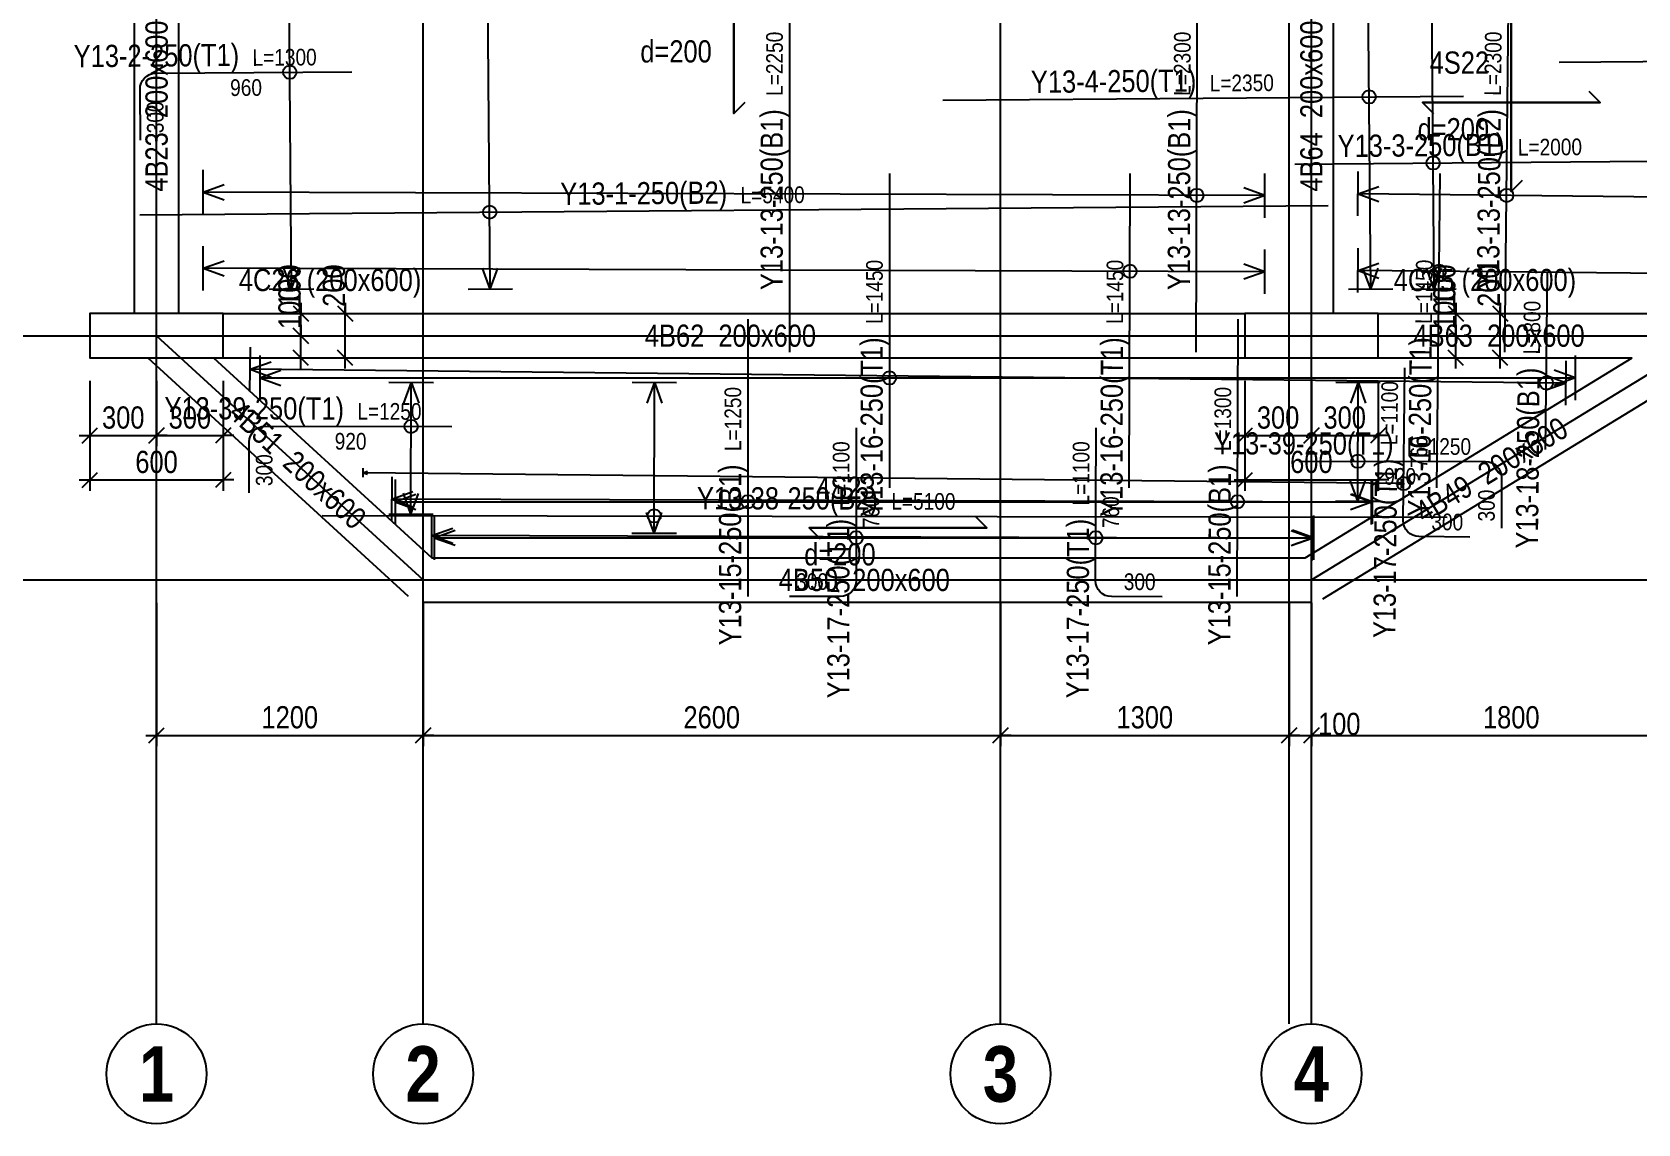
# Model space of a CAD drawing. Extents: x 0 to 206258, y -403073 to 0.
# Drawn here: x 140424 to 147654, y -38542 to -33625 of the extents above; entities that cross this region are included whole.
import ezdxf
from ezdxf.enums import TextEntityAlignment as Align
from ezdxf.lldxf.tags import DXFTag

# ---------------------------------------------------------------- set-up
doc = ezdxf.new("R2010")
doc.units = 0
doc.header["$LTSCALE"] = 1000
for name, color, linetype in [('Axis Circle(Dir 2)', 150, 'Continuous'), ('Axis Label(Dir 2)', 7, 'Continuous'), ('Axis Line(Dir 1)', 8, 'CENTER2'), ('Axis Line(Dir 2)', 150, 'CENTER2'), ('Column Line', 7, 'Continuous'), ('Dimension Line', 5, 'Continuous'), ('Rebar Label', 6, 'Continuous'), ('Rebar Length Text', 8, 'Continuous'), ('Rebar Line', 7, 'Continuous'), ('Rebar Span Line', 5, 'Continuous'), ('Slab Edge Line', 5, 'Continuous'), ('Slab Label', 5, 'Continuous'), ('Top Rebar Label', 6, 'Continuous'), ('Top Rebar Length Text', 8, 'Continuous'), ('Top Rebar Line', 7, 'Continuous'), ('Top Rebar Span Line', 5, 'Continuous')]:
    doc.layers.add(name, color=color, linetype=linetype)
for name, color, linetype, true_color in [('Beam Label', 159, 'Continuous', 0x35424f), ('Beam Line', 159, 'HIDDEN2', 0x35424f), ('Column Label', 159, 'Continuous', 0x35424f), ('Ghost Axis Line', 254, 'Continuous', 0xbebebe)]:
    doc.layers.add(name, color=color, linetype=linetype, true_color=true_color)
doc.styles.add('Axis Label(Dir 2)', font='ARIALNB.TTF', dxfattribs={"height": 250})
doc.styles.add('Beam Label', font='ARIALN.TTF', dxfattribs={"height": 100})
doc.styles.add('Column Label', font='ARIALN.TTF', dxfattribs={"height": 100})
doc.styles.add('Dimension Text', font='ARIALN.TTF', dxfattribs={"height": 100})
doc.styles.add('Rebar Label', font='ARIALN.TTF', dxfattribs={"height": 100})
doc.styles.add('Rebar Length Text', font='ARIALN.TTF', dxfattribs={"height": 75})
doc.styles.add('Slab Label', font='ARIALN.TTF', dxfattribs={"height": 100})
doc.styles.add('Top Rebar Label', font='ARIALN.TTF', dxfattribs={"height": 100})
doc.styles.add('Top Rebar Length Text', font='ARIALN.TTF', dxfattribs={"height": 75})
tags = doc.linetypes.add('CENTER2', pattern=[1.125, 0.75, -0.125, 0.125, -0.125]).pattern_tags.tags
tags[10:11] = [DXFTag(74, 4), DXFTag(75, 0), DXFTag(340, '0'), DXFTag(46, 0.0), DXFTag(50, 0.0), DXFTag(44, 0.0), DXFTag(45, 0.0)]
tags[8:9] = [DXFTag(74, 4), DXFTag(75, 0), DXFTag(340, '0'), DXFTag(46, 0.0), DXFTag(50, 0.0), DXFTag(44, 0.0), DXFTag(45, 0.0)]
tags[6:7] = [DXFTag(74, 4), DXFTag(75, 0), DXFTag(340, '0'), DXFTag(46, 0.0), DXFTag(50, 0.0), DXFTag(44, 0.0), DXFTag(45, 0.0)]
tags[4:5] = [DXFTag(74, 4), DXFTag(75, 0), DXFTag(340, '0'), DXFTag(46, 0.0), DXFTag(50, 0.0), DXFTag(44, 0.0), DXFTag(45, 0.0)]
tags = doc.linetypes.add('HIDDEN2', pattern=[0.1875, 0.125, -0.0625]).pattern_tags.tags
tags[6:7] = [DXFTag(74, 4), DXFTag(75, 0), DXFTag(340, '0'), DXFTag(46, 0.0), DXFTag(50, 0.0), DXFTag(44, 0.0), DXFTag(45, 0.0)]
tags[4:5] = [DXFTag(74, 4), DXFTag(75, 0), DXFTag(340, '0'), DXFTag(46, 0.0), DXFTag(50, 0.0), DXFTag(44, 0.0), DXFTag(45, 0.0)]
doc.dimstyles.get("Standard").update_dxf_attribs({"dimtxt": 100, "dimasz": 30, "dimexe": 48.3, "dimexo": 103.5, "dimgap": 30, "dimtad": 1, "dimtoh": 1, "dimdec": 1, "dimdsep": 46, "dimtxsty": 'Dimension Text', "dimblk": 'PCDIM_TICK', "dimcen": 0.09, "dimclrd": 5, "dimclre": 5, "dimclrt": 5, "dimadec": 1, "dimazin": 0, "dimtp": 1, "dimtm": 1, "dimtfac": 1, "dimtdec": 4, "dimtofl": 0, "dimtmove": 0, "dimatfit": 3, "dimfxl": 1, "dimtolj": 1, "dimtzin": 0, "dimarcsym": 0})

# ---------------------------------------------------------------- blocks, each defined once
blk = doc.blocks.new('PCDIM_TICK')
at = {"layer": 'Dimension Line', "color": 0, "transparency": 33554687}
for p, q in [((1.15, 1.15), (-1.15, -1.15)), ((1.61, 0), (0, 0))]:
    blk.add_line(p, q, dxfattribs=at)
blk = doc.blocks.new('*U1188')
at = {"layer": 'Dimension Line', "color": 5, "true_color": 0x0000ff, "transparency": 16777216}
for p, q in [((145884.3, -35195.7), (145884.3, -35490.5)), ((146184.3, -35195.7), (146184.3, -35490.5)), ((145884.3, -35442.2), (146184.3, -35442.2))]:
    blk.add_line(p, q, dxfattribs=at)
at = {"layer": 'Dimension Line', "color": 5, "true_color": 0x0000ff, "transparency": 16777216, "xscale": 30, "yscale": 30, "rotation": 180.0000000000004}
blk.add_blockref('PCDIM_TICK', (145884.3, -35442.2), dxfattribs=at)
at = {"layer": 'Dimension Line', "color": 5, "true_color": 0x0000ff, "transparency": 16777216, "xscale": 30, "yscale": 30}
blk.add_blockref('PCDIM_TICK', (146184.3, -35442.2), dxfattribs=at)
at = {"layer": 'Dimension Line', "color": 5, "true_color": 0x0000ff, "transparency": 16777216, "insert": (146034.3, -35412.2), "char_height": 100, "width": 181.501, "attachment_point": 8, "style": 'Dimension Text'}
blk.add_mtext('300', dxfattribs=at)
blk = doc.blocks.new('*U1189')
at = {"layer": 'Dimension Line', "color": 5, "true_color": 0x0000ff, "transparency": 16777216}
for p, q in [((146184.3, -35195.7), (146184.3, -35490.5)), ((146484.3, -35195.7), (146484.3, -35490.5)), ((146184.3, -35442.2), (146484.3, -35442.2))]:
    blk.add_line(p, q, dxfattribs=at)
at = {"layer": 'Dimension Line', "color": 5, "true_color": 0x0000ff, "transparency": 16777216, "xscale": 30, "yscale": 30, "rotation": 180.0000000000004}
blk.add_blockref('PCDIM_TICK', (146184.3, -35442.2), dxfattribs=at)
at = {"layer": 'Dimension Line', "color": 5, "true_color": 0x0000ff, "transparency": 16777216, "xscale": 30, "yscale": 30}
blk.add_blockref('PCDIM_TICK', (146484.3, -35442.2), dxfattribs=at)
at = {"layer": 'Dimension Line', "color": 5, "true_color": 0x0000ff, "transparency": 16777216, "insert": (146334.3, -35412.2), "char_height": 100, "width": 181.501, "attachment_point": 8, "style": 'Dimension Text'}
blk.add_mtext('300', dxfattribs=at)
blk = doc.blocks.new('*U1190')
at = {"layer": 'Dimension Line', "color": 5, "true_color": 0x0000ff, "transparency": 16777216}
for p, q in [((145884.3, -35195.7), (145884.3, -35690.5)), ((146484.3, -35195.7), (146484.3, -35690.5)), ((145884.3, -35642.2), (146484.3, -35642.2))]:
    blk.add_line(p, q, dxfattribs=at)
at = {"layer": 'Dimension Line', "color": 5, "true_color": 0x0000ff, "transparency": 16777216, "xscale": 30, "yscale": 30, "rotation": 180.0000000000004}
blk.add_blockref('PCDIM_TICK', (145884.3, -35642.2), dxfattribs=at)
at = {"layer": 'Dimension Line', "color": 5, "true_color": 0x0000ff, "transparency": 16777216, "xscale": 30, "yscale": 30}
blk.add_blockref('PCDIM_TICK', (146484.3, -35642.2), dxfattribs=at)
at = {"layer": 'Dimension Line', "color": 5, "true_color": 0x0000ff, "transparency": 16777216, "insert": (146184.3, -35612.2), "char_height": 100, "width": 181.97, "attachment_point": 8, "style": 'Dimension Text'}
blk.add_mtext('600', dxfattribs=at)
blk = doc.blocks.new('*U1191')
at = {"layer": 'Dimension Line', "color": 5, "true_color": 0x0000ff, "transparency": 16777216}
for p, q in [((146587.8, -34992.2), (146882.6, -34992.2)), ((146834.3, -34992.2), (146834.3, -34962.2)), ((146834.3, -35092.2), (146834.3, -34992.2)), ((146587.8, -35092.2), (146882.6, -35092.2))]:
    blk.add_line(p, q, dxfattribs=at)
at = {"layer": 'Dimension Line', "color": 5, "true_color": 0x0000ff, "transparency": 16777216, "xscale": 30, "yscale": 30}
for p, rotation in [((146834.3, -34992.2), 89.99999999999447), ((146834.3, -35092.2), 269.9999999999834)]:
    blk.add_blockref('PCDIM_TICK', p, dxfattribs=dict(at, rotation=rotation))
at = {"layer": 'Dimension Line', "color": 5, "true_color": 0x0000ff, "transparency": 16777216, "insert": (146834.3, -34962.2), "char_height": 100, "width": 173.928, "attachment_point": 7, "rotation": 90, "style": 'Dimension Text'}
blk.add_mtext('100', dxfattribs=at)
blk = doc.blocks.new('*U1192')
at = {"layer": 'Dimension Line', "color": 5, "true_color": 0x0000ff, "transparency": 16777216}
for p, q in [((146587.8, -34892.2), (146882.6, -34892.2)), ((146834.3, -34892.2), (146834.3, -34862.2)), ((146834.3, -34992.2), (146834.3, -34892.2)), ((146587.8, -34992.2), (146882.6, -34992.2))]:
    blk.add_line(p, q, dxfattribs=at)
at = {"layer": 'Dimension Line', "color": 5, "true_color": 0x0000ff, "transparency": 16777216, "xscale": 30, "yscale": 30}
for p, rotation in [((146834.3, -34892.2), 89.99999999999447), ((146834.3, -34992.2), 269.9999999999834)]:
    blk.add_blockref('PCDIM_TICK', p, dxfattribs=dict(at, rotation=rotation))
at = {"layer": 'Dimension Line', "color": 5, "true_color": 0x0000ff, "transparency": 16777216, "insert": (146834.3, -34862.2), "char_height": 100, "width": 173.928, "attachment_point": 7, "rotation": 90, "style": 'Dimension Text'}
blk.add_mtext('100', dxfattribs=at)
blk = doc.blocks.new('*U1193')
at = {"layer": 'Dimension Line', "color": 5, "true_color": 0x0000ff, "transparency": 16777216}
for p, q in [((146587.8, -34892.2), (147082.6, -34892.2)), ((147034.3, -34892.2), (147034.3, -34862.2)), ((147034.3, -35092.2), (147034.3, -34892.2)), ((146587.8, -35092.2), (147082.6, -35092.2))]:
    blk.add_line(p, q, dxfattribs=at)
at = {"layer": 'Dimension Line', "color": 5, "true_color": 0x0000ff, "transparency": 16777216, "xscale": 30, "yscale": 30}
for p, rotation in [((147034.3, -34892.2), 89.99999999999447), ((147034.3, -35092.2), 269.9999999999834)]:
    blk.add_blockref('PCDIM_TICK', p, dxfattribs=dict(at, rotation=rotation))
at = {"layer": 'Dimension Line', "color": 5, "true_color": 0x0000ff, "transparency": 16777216, "insert": (147034.3, -34862.2), "char_height": 100, "width": 182.775, "attachment_point": 7, "rotation": 90, "style": 'Dimension Text'}
blk.add_mtext('200', dxfattribs=at)
blk = doc.blocks.new('*U1194')
at = {"layer": 'Dimension Line', "color": 5, "true_color": 0x0000ff, "transparency": 16777216}
for p, q in [((140684.3, -35195.7), (140684.3, -35490.5)), ((140984.3, -35195.7), (140984.3, -35490.5)), ((140684.3, -35442.2), (140984.3, -35442.2))]:
    blk.add_line(p, q, dxfattribs=at)
at = {"layer": 'Dimension Line', "color": 5, "true_color": 0x0000ff, "transparency": 16777216, "xscale": 30, "yscale": 30, "rotation": 180.0000000000004}
blk.add_blockref('PCDIM_TICK', (140684.3, -35442.2), dxfattribs=at)
at = {"layer": 'Dimension Line', "color": 5, "true_color": 0x0000ff, "transparency": 16777216, "xscale": 30, "yscale": 30}
blk.add_blockref('PCDIM_TICK', (140984.3, -35442.2), dxfattribs=at)
at = {"layer": 'Dimension Line', "color": 5, "true_color": 0x0000ff, "transparency": 16777216, "insert": (140834.3, -35412.2), "char_height": 100, "width": 181.501, "attachment_point": 8, "style": 'Dimension Text'}
blk.add_mtext('300', dxfattribs=at)
blk = doc.blocks.new('*U1195')
at = {"layer": 'Dimension Line', "color": 5, "true_color": 0x0000ff, "transparency": 16777216}
for p, q in [((140984.3, -35195.7), (140984.3, -35490.5)), ((141284.3, -35195.7), (141284.3, -35490.5)), ((140984.3, -35442.2), (141284.3, -35442.2))]:
    blk.add_line(p, q, dxfattribs=at)
at = {"layer": 'Dimension Line', "color": 5, "true_color": 0x0000ff, "transparency": 16777216, "xscale": 30, "yscale": 30, "rotation": 180.0000000000004}
blk.add_blockref('PCDIM_TICK', (140984.3, -35442.2), dxfattribs=at)
at = {"layer": 'Dimension Line', "color": 5, "true_color": 0x0000ff, "transparency": 16777216, "xscale": 30, "yscale": 30}
blk.add_blockref('PCDIM_TICK', (141284.3, -35442.2), dxfattribs=at)
at = {"layer": 'Dimension Line', "color": 5, "true_color": 0x0000ff, "transparency": 16777216, "insert": (141134.3, -35412.2), "char_height": 100, "width": 181.501, "attachment_point": 8, "style": 'Dimension Text'}
blk.add_mtext('300', dxfattribs=at)
blk = doc.blocks.new('*U1196')
at = {"layer": 'Dimension Line', "color": 5, "true_color": 0x0000ff, "transparency": 16777216}
for p, q in [((140684.3, -35195.7), (140684.3, -35690.5)), ((141284.3, -35195.7), (141284.3, -35690.5)), ((140684.3, -35642.2), (141284.3, -35642.2))]:
    blk.add_line(p, q, dxfattribs=at)
at = {"layer": 'Dimension Line', "color": 5, "true_color": 0x0000ff, "transparency": 16777216, "xscale": 30, "yscale": 30, "rotation": 180.0000000000004}
blk.add_blockref('PCDIM_TICK', (140684.3, -35642.2), dxfattribs=at)
at = {"layer": 'Dimension Line', "color": 5, "true_color": 0x0000ff, "transparency": 16777216, "xscale": 30, "yscale": 30}
blk.add_blockref('PCDIM_TICK', (141284.3, -35642.2), dxfattribs=at)
at = {"layer": 'Dimension Line', "color": 5, "true_color": 0x0000ff, "transparency": 16777216, "insert": (140984.3, -35612.2), "char_height": 100, "width": 181.97, "attachment_point": 8, "style": 'Dimension Text'}
blk.add_mtext('600', dxfattribs=at)
blk = doc.blocks.new('*U1197')
at = {"layer": 'Dimension Line', "color": 5, "true_color": 0x0000ff, "transparency": 16777216}
for p, q in [((141387.8, -34992.2), (141682.6, -34992.2)), ((141634.3, -34992.2), (141634.3, -34962.2)), ((141634.3, -35092.2), (141634.3, -34992.2)), ((141387.8, -35092.2), (141682.6, -35092.2))]:
    blk.add_line(p, q, dxfattribs=at)
at = {"layer": 'Dimension Line', "color": 5, "true_color": 0x0000ff, "transparency": 16777216, "xscale": 30, "yscale": 30}
for p, rotation in [((141634.3, -34992.2), 89.99999999999447), ((141634.3, -35092.2), 269.9999999999834)]:
    blk.add_blockref('PCDIM_TICK', p, dxfattribs=dict(at, rotation=rotation))
at = {"layer": 'Dimension Line', "color": 5, "true_color": 0x0000ff, "transparency": 16777216, "insert": (141634.3, -34962.2), "char_height": 100, "width": 173.928, "attachment_point": 7, "rotation": 90, "style": 'Dimension Text'}
blk.add_mtext('100', dxfattribs=at)
blk = doc.blocks.new('*U1198')
at = {"layer": 'Dimension Line', "color": 5, "true_color": 0x0000ff, "transparency": 16777216}
for p, q in [((141387.8, -34892.2), (141682.6, -34892.2)), ((141634.3, -34892.2), (141634.3, -34862.2)), ((141634.3, -34992.2), (141634.3, -34892.2)), ((141387.8, -34992.2), (141682.6, -34992.2))]:
    blk.add_line(p, q, dxfattribs=at)
at = {"layer": 'Dimension Line', "color": 5, "true_color": 0x0000ff, "transparency": 16777216, "xscale": 30, "yscale": 30}
for p, rotation in [((141634.3, -34892.2), 89.99999999999447), ((141634.3, -34992.2), 269.9999999999834)]:
    blk.add_blockref('PCDIM_TICK', p, dxfattribs=dict(at, rotation=rotation))
at = {"layer": 'Dimension Line', "color": 5, "true_color": 0x0000ff, "transparency": 16777216, "insert": (141634.3, -34862.2), "char_height": 100, "width": 173.928, "attachment_point": 7, "rotation": 90, "style": 'Dimension Text'}
blk.add_mtext('100', dxfattribs=at)
blk = doc.blocks.new('*U1199')
at = {"layer": 'Dimension Line', "color": 5, "true_color": 0x0000ff, "transparency": 16777216}
for p, q in [((141387.8, -34892.2), (141882.6, -34892.2)), ((141834.3, -34892.2), (141834.3, -34862.2)), ((141834.3, -35092.2), (141834.3, -34892.2)), ((141387.8, -35092.2), (141882.6, -35092.2))]:
    blk.add_line(p, q, dxfattribs=at)
at = {"layer": 'Dimension Line', "color": 5, "true_color": 0x0000ff, "transparency": 16777216, "xscale": 30, "yscale": 30}
for p, rotation in [((141834.3, -34892.2), 89.99999999999447), ((141834.3, -35092.2), 269.9999999999834)]:
    blk.add_blockref('PCDIM_TICK', p, dxfattribs=dict(at, rotation=rotation))
at = {"layer": 'Dimension Line', "color": 5, "true_color": 0x0000ff, "transparency": 16777216, "insert": (141834.3, -34862.2), "char_height": 100, "width": 182.775, "attachment_point": 7, "rotation": 90, "style": 'Dimension Text'}
blk.add_mtext('200', dxfattribs=at)
blk = doc.blocks.new('*U1256')
at = {"layer": 'Dimension Line', "color": 5, "true_color": 0x0000ff, "transparency": 16777216}
for p, q in [((140984.3, -36195.7), (140984.3, -36840.5)), ((142184.3, -36195.7), (142184.3, -36840.5)), ((140984.3, -36792.2), (142184.3, -36792.2))]:
    blk.add_line(p, q, dxfattribs=at)
at = {"layer": 'Dimension Line', "color": 5, "true_color": 0x0000ff, "transparency": 16777216, "xscale": 30, "yscale": 30, "rotation": 180.0000000000004}
blk.add_blockref('PCDIM_TICK', (140984.3, -36792.2), dxfattribs=at)
at = {"layer": 'Dimension Line', "color": 5, "true_color": 0x0000ff, "transparency": 16777216, "xscale": 30, "yscale": 30}
blk.add_blockref('PCDIM_TICK', (142184.3, -36792.2), dxfattribs=at)
at = {"layer": 'Dimension Line', "color": 5, "true_color": 0x0000ff, "transparency": 16777216, "insert": (141584.3, -36762.2), "char_height": 100, "width": 238.405, "attachment_point": 8, "style": 'Dimension Text'}
blk.add_mtext('1200', dxfattribs=at)
blk = doc.blocks.new('*U1257')
at = {"layer": 'Dimension Line', "color": 5, "true_color": 0x0000ff, "transparency": 16777216}
for p, q in [((142184.3, -36195.7), (142184.3, -36840.5)), ((144784.3, -36195.7), (144784.3, -36840.5)), ((142184.3, -36792.2), (144784.3, -36792.2))]:
    blk.add_line(p, q, dxfattribs=at)
at = {"layer": 'Dimension Line', "color": 5, "true_color": 0x0000ff, "transparency": 16777216, "xscale": 30, "yscale": 30, "rotation": 180.0000000000004}
blk.add_blockref('PCDIM_TICK', (142184.3, -36792.2), dxfattribs=at)
at = {"layer": 'Dimension Line', "color": 5, "true_color": 0x0000ff, "transparency": 16777216, "xscale": 30, "yscale": 30}
blk.add_blockref('PCDIM_TICK', (144784.3, -36792.2), dxfattribs=at)
at = {"layer": 'Dimension Line', "color": 5, "true_color": 0x0000ff, "transparency": 16777216, "insert": (143484.3, -36762.2), "char_height": 100, "width": 247.252, "attachment_point": 8, "style": 'Dimension Text'}
blk.add_mtext('2600', dxfattribs=at)
blk = doc.blocks.new('*U1258')
at = {"layer": 'Dimension Line', "color": 5, "true_color": 0x0000ff, "transparency": 16777216}
for p, q in [((144784.3, -36195.7), (144784.3, -36840.5)), ((146084.3, -36195.7), (146084.3, -36840.5)), ((144784.3, -36792.2), (146084.3, -36792.2))]:
    blk.add_line(p, q, dxfattribs=at)
at = {"layer": 'Dimension Line', "color": 5, "true_color": 0x0000ff, "transparency": 16777216, "xscale": 30, "yscale": 30, "rotation": 180.0000000000004}
blk.add_blockref('PCDIM_TICK', (144784.3, -36792.2), dxfattribs=at)
at = {"layer": 'Dimension Line', "color": 5, "true_color": 0x0000ff, "transparency": 16777216, "xscale": 30, "yscale": 30}
blk.add_blockref('PCDIM_TICK', (146084.3, -36792.2), dxfattribs=at)
at = {"layer": 'Dimension Line', "color": 5, "true_color": 0x0000ff, "transparency": 16777216, "insert": (145434.3, -36762.2), "char_height": 100, "width": 238.405, "attachment_point": 8, "style": 'Dimension Text'}
blk.add_mtext('1300', dxfattribs=at)
blk = doc.blocks.new('*U1259')
at = {"layer": 'Dimension Line', "color": 5, "true_color": 0x0000ff, "transparency": 16777216}
for p, q in [((146084.3, -36195.7), (146084.3, -36840.5)), ((146184.3, -36195.7), (146184.3, -36840.5)), ((146084.3, -36792.2), (146184.3, -36792.2)), ((146184.3, -36792.2), (146214.3, -36792.2))]:
    blk.add_line(p, q, dxfattribs=at)
at = {"layer": 'Dimension Line', "color": 5, "true_color": 0x0000ff, "transparency": 16777216, "xscale": 30, "yscale": 30, "rotation": 180.0000000000004}
blk.add_blockref('PCDIM_TICK', (146084.3, -36792.2), dxfattribs=at)
at = {"layer": 'Dimension Line', "color": 5, "true_color": 0x0000ff, "transparency": 16777216, "xscale": 30, "yscale": 30}
blk.add_blockref('PCDIM_TICK', (146184.3, -36792.2), dxfattribs=at)
at = {"layer": 'Dimension Line', "color": 5, "true_color": 0x0000ff, "transparency": 16777216, "insert": (146214.3, -36792.2), "char_height": 100, "width": 173.928, "attachment_point": 7, "style": 'Dimension Text'}
blk.add_mtext('100', dxfattribs=at)
blk = doc.blocks.new('*U1260')
at = {"layer": 'Dimension Line', "color": 5, "true_color": 0x0000ff, "transparency": 16777216}
for p, q in [((146184.3, -36195.7), (146184.3, -36840.5)), ((147984.3, -36195.7), (147984.3, -36840.5)), ((146184.3, -36792.2), (147984.3, -36792.2))]:
    blk.add_line(p, q, dxfattribs=at)
at = {"layer": 'Dimension Line', "color": 5, "true_color": 0x0000ff, "transparency": 16777216, "xscale": 30, "yscale": 30, "rotation": 180.0000000000004}
blk.add_blockref('PCDIM_TICK', (146184.3, -36792.2), dxfattribs=at)
at = {"layer": 'Dimension Line', "color": 5, "true_color": 0x0000ff, "transparency": 16777216, "xscale": 30, "yscale": 30}
blk.add_blockref('PCDIM_TICK', (147984.3, -36792.2), dxfattribs=at)
at = {"layer": 'Dimension Line', "color": 5, "true_color": 0x0000ff, "transparency": 16777216, "insert": (147084.3, -36762.2), "char_height": 100, "width": 238.405, "attachment_point": 8, "style": 'Dimension Text'}
blk.add_mtext('1800', dxfattribs=at)

msp = doc.modelspace()

# ---------------------------------------------------------------- linework, layer by layer
at = {"layer": 'Axis Circle(Dir 2)', "transparency": 33554687}
for centre in [(140984.29, -38317.207), (142184.29, -38317.207), (144784.29, -38317.207), (146184.29, -38317.207)]:
    msp.add_circle(centre, 225, dxfattribs=at)
at = {"layer": 'Axis Line(Dir 1)', "transparency": 33554687}
for points in [[(138984.29, -34992.207), (156784.29, -34992.207)], [(138984.29, -36092.207), (156784.29, -36092.207)]]:
    msp.add_lwpolyline(points, dxfattribs=at)
at = {"layer": 'Axis Line(Dir 2)', "transparency": 33554687}
for points in [[(140984.29, -38092.207), (140984.29, -14292.207)], [(142184.29, -38092.207), (142184.29, -14292.207)], [(144784.29, -38092.207), (144784.29, -14292.207)], [(146184.29, -38092.207), (146184.29, -14292.207)]]:
    msp.add_lwpolyline(points, dxfattribs=at)
at = {"layer": 'Beam Line', "linetype": 'Continuous', "transparency": 33554687}
for points in [[(140884.29, -34892.207), (140884.29, -32992.207)], [(140945.392, -35092.207), (142116.718, -36165.922)], [(146236.435, -36177.535), (148012.427, -35092.207)], [(142184.29, -36192.207), (146184.29, -36192.207)]]:
    msp.add_lwpolyline(points, dxfattribs=at)
at = {"layer": 'Beam Line', "transparency": 33554687}
for points in [[(141084.29, -34892.207), (141084.29, -32992.207)], [(146084.29, -34892.207), (146084.29, -32992.207)], [(146284.29, -34892.207), (146284.29, -32992.207)], [(141284.29, -34892.207), (145884.29, -34892.207)], [(146484.29, -34892.207), (147884.29, -34892.207)], [(141241.37, -35092.207), (142223.191, -35992.207)], [(141284.29, -35092.207), (145884.29, -35092.207)], [(146156.154, -35992.207), (147628.882, -35092.207)], [(146184.29, -35092.207), (147628.882, -35092.207)], [(142223.189, -35992.207), (146156.154, -35992.207)]]:
    msp.add_lwpolyline(points, dxfattribs=at)
at = {"layer": 'Column Line', "transparency": 33554687}
for points in [[(141284.29, -35092.207), (141284.29, -34892.207), (140684.29, -34892.207), (140684.29, -35092.207)], [(146484.29, -35092.207), (146484.29, -34892.207), (145884.29, -34892.207), (145884.29, -35092.207)]]:
    msp.add_lwpolyline(points, close=True, dxfattribs=at)
at = {"layer": 'Ghost Axis Line', "transparency": 33554687}
for points in [[(146084.29, -38092.207), (146084.29, -14292.207)], [(140984.29, -34992.207), (142184.29, -36092.207)], [(146184.29, -36092.207), (147984.29, -34992.207)]]:
    msp.add_lwpolyline(points, dxfattribs=at)
at = {"layer": 'Rebar Label', "transparency": 33554687}
for centre in [(141584.29, -33805.637), (146444.29, -33916.778), (146732.29, -34214.485), (145668.432, -34360.207), (147063.476, -34360.207), (142484.29, -34435.961), (145367.324, -34702.207), (146759.865, -34702.207), (144284.29, -35182.207), (147242.109, -35204.876), (142130.315, -35400.805), (146393.764, -35558.073), (146599.806, -35658.612), (143646.79, -35740.207), (145851.468, -35740.207), (143225.103, -35803.922), (144134.29, -35902.207), (145213.441, -35902.207)]:
    msp.add_circle(centre, 30, dxfattribs=at)
at = {"layer": 'Rebar Line', "transparency": 33554687}
for points in [[(143834.29, -32817.207), (143834.29, -35067.207)], [(145666.145, -35067.206), (145673.424, -32817.208)], [(147056.046, -35067.197), (147079.692, -32817.216)], [(146109.296, -34219.467), (148059.285, -34203.873)], [(140909.296, -34448.556), (146259.285, -34405.773)], [(147238.962, -35504.413), (147247.314, -34709.622)], [(143646.79, -34917.207), (143646.79, -36167.207)], [(145850.087, -36167.206), (145854.131, -34917.208)], [(141729.716, -35801.373), (146795.386, -35810.008)]]:
    msp.add_lwpolyline(points, dxfattribs=at)
at = {"layer": 'Rebar Span Line', "transparency": 33554687}
for p, q in [((142487.059, -34782.21), (142473.625, -33102.203)), ((146736.83, -34782.21), (146723.396, -33102.203)), ((141193.966, -34445.732), (141194.613, -34245.733)), ((145973.967, -34461.196), (145974.615, -34261.197)), ((146393.233, -34453.168), (146395.335, -34253.179)), ((141194.29, -34345.732), (141288.369, -34311.834)), ((145974.291, -34361.196), (145880.433, -34326.69)), ((146394.284, -34353.174), (146488.608, -34319.961)), ((145974.291, -34361.196), (141194.29, -34345.732)), ((141194.29, -34345.732), (141288.148, -34380.238)), ((145974.291, -34361.196), (145880.212, -34395.094)), ((147774.296, -34367.677), (146394.284, -34353.174)), ((146394.284, -34353.174), (146487.889, -34388.361)), ((142487.059, -34782.21), (142452.107, -34688.517)), ((142487.059, -34782.21), (142520.509, -34687.97)), ((146736.83, -34782.21), (146701.878, -34688.517)), ((146736.83, -34782.21), (146770.28, -34687.97)), ((142387.062, -34783.01), (142587.056, -34781.41)), ((146636.834, -34783.01), (146836.827, -34781.41)), ((141405.066, -35243.537), (141407.168, -35043.548)), ((141406.117, -35143.543), (141500.441, -35110.33)), ((147330.136, -35305.806), (147332.238, -35105.817)), ((147331.187, -35205.812), (141406.117, -35143.543)), ((141406.117, -35143.543), (141499.722, -35178.73)), ((143126.129, -35202.036), (143326.129, -35202.377)), ((143226.129, -35202.206), (143191.767, -35296.117)), ((143224.97, -35882.207), (143226.129, -35202.206)), ((143226.129, -35202.206), (143260.171, -35296.234)), ((147331.187, -35205.812), (147236.864, -35239.024)), ((147331.187, -35205.812), (147237.583, -35170.624)), ((142044.142, -35827.89), (142044.789, -35627.891)), ((142058.29, -35640.207), (142058.29, -35840.207)), ((146454.509, -35842.158), (146455.156, -35642.159)), ((146458.609, -35640.207), (146458.609, -35840.207)), ((142044.466, -35727.891), (142138.545, -35693.993)), ((142058.29, -35740.207), (142152.26, -35706.005)), ((146454.833, -35742.159), (146360.975, -35707.653)), ((146458.609, -35740.207), (146364.639, -35706.005)), ((146454.833, -35742.159), (142044.466, -35727.891)), ((142044.466, -35727.891), (142138.324, -35762.396)), ((142058.29, -35740.207), (146458.609, -35740.207)), ((142058.29, -35740.207), (142152.26, -35774.409)), ((143224.97, -35882.207), (143190.928, -35788.179)), ((143224.97, -35882.207), (143259.332, -35788.296)), ((146454.833, -35742.159), (146360.753, -35776.056)), ((146458.609, -35740.207), (146364.639, -35774.409)), ((143124.97, -35882.036), (143324.97, -35882.377))]:
    msp.add_line(p, q, dxfattribs=at)
at = {"layer": 'Slab Edge Line', "transparency": 33554687}
for points in [[(143584.29, -33991.704), (143584.29, -33191.704)], [(147084.29, -34342.207), (147084.29, -33542.207)], [(147434.793, -33892.709), (147484.29, -33942.207)], [(143633.788, -33942.207), (143584.29, -33991.704)], [(146684.29, -33942.207), (147484.29, -33942.207)], [(146733.788, -33991.704), (146684.29, -33942.207)], [(147133.788, -34292.709), (147084.29, -34342.207)], [(143922.179, -35857.035), (144722.179, -35857.035)], [(143971.676, -35906.532), (143922.179, -35857.035)], [(144672.681, -35807.537), (144722.179, -35857.035)]]:
    msp.add_lwpolyline(points, close=True, dxfattribs=at)
at = {"layer": 'Top Rebar Line', "transparency": 33554687}
for points in [[(147299.316, -33759.936), (150124.289, -33737.346)], [(144524.299, -33932.132), (146869.272, -33913.38)], [(144284.29, -34262.207), (144284.29, -35677.207)], [(145364.17, -35677.202), (145368.747, -34262.207)], [(146749.619, -35677.163), (146764.489, -34262.21)]]:
    msp.add_lwpolyline(points, dxfattribs=at)
for points in [[(140911.695, -34111.026), (140909.868, -33882.504, -0.41421356), (140980.765, -33810.464), (141864.289, -33803.398)], [(146897.289, -35899.689), (146668.773, -35897.287, -0.41421356), (146598.056, -35825.069), (146605.292, -35136.578)], [(141401.494, -35699.563), (141401.884, -35471.035, -0.41421356), (141473.477, -35399.685), (142314.356, -35401.119)], [(144134.29, -35407.207), (144134.29, -36095.735, -0.41421356), (144062.819, -36167.207), (143834.29, -36167.207)], [(145512.582, -36168.176), (145284.055, -36167.437, -0.41421356), (145212.815, -36095.735), (145215.042, -35407.21)], [(146127.98, -35557.62), (146968.859, -35559.053, -0.41421354), (147040.209, -35630.646), (147039.819, -35859.174)]]:
    msp.add_lwpolyline(points, format="xyb", dxfattribs=at)
at = {"layer": 'Top Rebar Span Line', "transparency": 33554687}
for p, q in [((141592.1, -34782.21), (141578.665, -33102.203)), ((146451.211, -34782.21), (146437.776, -33102.203)), ((141193.966, -34788.706), (141194.613, -34588.707)), ((145973.967, -34804.17), (145974.615, -34604.171)), ((146393.233, -34798.359), (146395.335, -34598.37)), ((141194.29, -34688.706), (141288.369, -34654.809)), ((145974.291, -34704.17), (141194.29, -34688.706)), ((141194.29, -34688.706), (141288.148, -34723.212)), ((141592.1, -34782.21), (141557.147, -34688.517)), ((141592.1, -34782.21), (141625.549, -34687.97)), ((145974.291, -34704.17), (145880.212, -34738.068)), ((145974.291, -34704.17), (145880.433, -34669.664)), ((146394.284, -34698.365), (146488.608, -34665.152)), ((147774.296, -34712.868), (146394.284, -34698.365)), ((146394.284, -34698.365), (146487.889, -34733.552)), ((146451.211, -34782.21), (146416.259, -34688.517)), ((146451.211, -34782.21), (146484.661, -34687.97)), ((141492.103, -34783.01), (141692.097, -34781.41)), ((146351.214, -34783.01), (146551.208, -34781.41)), ((141449.563, -35082.207), (141449.563, -35282.207)), ((147371.7, -35082.207), (147371.7, -35282.207)), ((141449.563, -35182.207), (141543.532, -35148.005)), ((141449.563, -35182.207), (147371.7, -35182.207)), ((141449.563, -35182.207), (141543.532, -35216.409)), ((142030.654, -35202.036), (142230.653, -35202.377)), ((142130.653, -35202.206), (142096.291, -35296.117)), ((142129.641, -35796.273), (142130.653, -35202.206)), ((142130.653, -35202.206), (142164.695, -35296.234)), ((146294.37, -35202.036), (146494.37, -35202.377)), ((146394.37, -35202.206), (146360.008, -35296.117)), ((146393.458, -35737.358), (146394.37, -35202.206)), ((146394.37, -35202.206), (146428.412, -35296.234)), ((147371.7, -35182.207), (147277.73, -35148.005)), ((147371.7, -35182.207), (147277.73, -35216.409)), ((141914.076, -35629.966), (141914.509, -35588.774)), ((141914.292, -35609.37), (141933.72, -35602.529)), ((146590.403, -35658.513), (141914.292, -35609.37)), ((141914.292, -35609.37), (141933.572, -35616.618)), ((146393.458, -35737.358), (146359.416, -35643.33)), ((146393.458, -35737.358), (146427.82, -35643.447)), ((146590.187, -35679.109), (146590.62, -35637.917)), ((142129.641, -35796.273), (142095.599, -35702.245)), ((142129.641, -35796.273), (142164.003, -35702.362)), ((146590.403, -35658.513), (146570.975, -35665.354)), ((146590.403, -35658.513), (146571.124, -35651.265)), ((146293.458, -35737.187), (146493.458, -35737.528)), ((142029.641, -35796.102), (142229.641, -35796.443)), ((142223.755, -35992.535), (142224.402, -35792.536)), ((142224.079, -35892.536), (142318.158, -35858.638)), ((142235.018, -35802.207), (142235.018, -36002.207)), ((146187.454, -36005.358), (146188.102, -35805.359)), ((146193.518, -35802.207), (146193.518, -36002.207)), ((146187.778, -35905.359), (142224.079, -35892.536)), ((142224.079, -35892.536), (142317.937, -35927.042)), ((142235.018, -35902.207), (142328.987, -35868.005)), ((142235.018, -35902.207), (146193.518, -35902.207)), ((142235.018, -35902.207), (142328.987, -35936.409)), ((146187.778, -35905.359), (146093.699, -35939.257)), ((146187.778, -35905.359), (146093.92, -35870.853)), ((146193.518, -35902.207), (146099.548, -35868.005)), ((146193.518, -35902.207), (146099.548, -35936.409))]:
    msp.add_line(p, q, dxfattribs=at)

# ---------------------------------------------------------------- texts
at = {"layer": 'Axis Label(Dir 2)', "transparency": 33554687, "style": 'Axis Label(Dir 2)'}
for s, p in [('1', (140984.29, -38317.207)), ('2', (142184.29, -38317.207)), ('3', (144784.29, -38317.207)), ('4', (146184.29, -38317.207))]:
    msp.add_text(s, height=250, dxfattribs=at).set_placement(p, align=Align.MIDDLE_CENTER)
at = {"layer": 'Beam Label', "transparency": 33554687, "style": 'Beam Label'}
for s, rotation, p in [('4B23  200x600 ', 90, (140984.29, -33942.207)), ('4B64  200x600 ', 90, (146184.29, -33942.207)), ('4B51  200x600 ', 317.4895529, (141631.668, -35585.636)), ('4B49  200x600 ', 31.4295656, (147008.475, -35588.539))]:
    msp.add_text(s, height=100, rotation=rotation, dxfattribs=at).set_placement(p, align=Align.MIDDLE_CENTER)
for s, p in [('4B62  200x600 ', (143584.29, -34992.207)), ('4B63  200x600 ', (147045.438, -34992.207)), ('4B50  200x600 ', (144186.981, -36092.207))]:
    msp.add_text(s, height=100, dxfattribs=at).set_placement(p, align=Align.MIDDLE_CENTER)
at = {"layer": 'Column Label', "transparency": 33554687, "style": 'Column Label'}
for s, p in [('4C26 (200x600)', (141355.001, -34821.496)), ('4C25 (200x600)', (146555.001, -34821.496))]:
    msp.add_text(s, height=100, dxfattribs=at).set_placement(p, align=Align.BOTTOM_LEFT)
at = {"layer": 'Rebar Label', "transparency": 33554687, "style": 'Rebar Label'}
for s, rotation, p in [(' Y13-13-250(B1)', 90, (143804.29, -33972.207)), (' Y13-13-250(B1)', 89.8146428, (145639.687, -33972.109)), (' Y13-13-250(B2)', 89.3978771, (147037.555, -33971.89)), (' Y13-3-250(B1)', 0.4581679, (147054.051, -34181.911)), (' Y13-1-250(B2)', 0.4581679, (143554.051, -34397.405)), (' Y13-18-250(B1)', 89.3978771, (147212.824, -35136.7)), (' Y13-15-250(B1)', 90, (143616.79, -35572.207)), (' Y13-15-250(B1)', 89.8146428, (145822.012, -35572.109)), (' Y13-38-250(B2)', 359.9023341, (144232.602, -35775.639))]:
    msp.add_text(s, height=100, rotation=rotation, dxfattribs=at).set_placement(p, align=Align.RIGHT)
at = {"layer": 'Rebar Length Text', "transparency": 33554687, "style": 'Rebar Length Text'}
for s, rotation, p in [('L=2250', 90, (143804.29, -33912.207)), ('L=2300', 89.8146428, (145639.881, -33912.11)), ('L=2300', 89.3978771, (147038.186, -33911.893)), ('L=2000', 0.4581679, (147114.05, -34181.431)), ('L=5400', 0.4581679, (143614.05, -34396.925)), ('L=800', 89.3978771, (147213.455, -35076.704)), ('L=1250', 90, (143616.79, -35512.207)), ('L=1300', 89.8146428, (145822.206, -35512.11)), ('L=5100', 359.9023341, (144292.602, -35775.741))]:
    msp.add_text(s, height=75, rotation=rotation, dxfattribs=at).set_placement(p)
at = {"layer": 'Slab Label', "transparency": 33554687, "style": 'Slab Label'}
for s, p in [('d=200', (143484.29, -33791.704)), ('4S22', (146984.29, -33842.207)), ('d=200', (146984.29, -34142.207)), ('4S23', (144222.179, -35757.035)), ('d=200', (144222.179, -36057.035))]:
    msp.add_text(s, height=100, dxfattribs=at).set_placement(p, align=Align.BOTTOM_RIGHT)
at = {"layer": 'Top Rebar Label', "transparency": 33554687, "style": 'Top Rebar Label'}
for s, rotation, p in [(' Y13-2-250(T1)', 0.4581679, (141356.554, -33777.458)), (' Y13-4-250(T1)', 0.4581679, (145666.546, -33892.997)), (' Y13-16-250(T1)', 90, (144254.29, -34999.707)), (' Y13-16-250(T1)', 89.8146428, (145336.362, -34999.607)), (' Y13-16-250(T1)', 89.3978771, (146726.741, -34999.37)), (' Y13-39-250(T1)', 359.9023341, (141828.232, -35370.29)), (' Y13-39-250(T1)', 359.9023341, (146554.206, -35528.346)), (' Y13-17-250(T1)', 89.3978771, (146570.985, -35546.24)), (' Y13-17-250(T1)', 90, (144104.29, -35817.207)), (' Y13-17-250(T1)', 89.8146428, (145183.716, -35817.11))]:
    msp.add_text(s, height=100, rotation=rotation, dxfattribs=at).set_placement(p, align=Align.RIGHT)
at = {"layer": 'Top Rebar Length Text', "transparency": 33554687, "style": 'Top Rebar Length Text'}
for s, rotation, p in [('L=1300', 0.4581679, (141416.552, -33776.978)), ('L=2350', 0.4581679, (145726.544, -33892.517)), ('L=1450', 90, (144254.29, -34939.707)), ('L=1450', 89.8146428, (145336.556, -34939.608)), ('L=1450', 89.3978771, (146727.371, -34939.373)), ('L=1100', 89.3978771, (146571.616, -35486.244)), ('L=1250', 359.9023341, (141888.232, -35370.392)), ('L=1100', 90, (144104.29, -35757.207)), ('L=1100', 89.8146428, (145183.91, -35757.111)), ('L=1250', 359.9023341, (146614.206, -35528.448)), ('300', 89.9023377, (147009.87, -35829.123))]:
    msp.add_text(s, height=75, rotation=rotation, dxfattribs=at).set_placement(p)
for s, rotation, p in [('960', 0.4581679, (141387.632, -33912.213)), ('920', 359.9023341, (141858.002, -35505.341)), ('760', 89.3978771, (146706.293, -35517.661)), ('920', 359.9023341, (146583.976, -35663.397)), ('760', 90, (144239.29, -35787.207)), ('760', 89.8146428, (145318.813, -35787.547))]:
    msp.add_text(s, height=75, rotation=rotation, dxfattribs=at).set_placement(p, align=Align.CENTER)
for rotation, p in [(90.4581679, (140941.454, -34080.787)), (89.9023341, (141431.545, -35669.614))]:
    msp.add_text('300', height=75, rotation=rotation, dxfattribs=at).set_placement(p, align=Align.TOP_LEFT)
for rotation, p in [(359.3978771, (146867.606, -35869.375)), (359.8146428, (145482.679, -36138.079))]:
    msp.add_text('300', height=75, rotation=rotation, dxfattribs=at).set_placement(p, align=Align.RIGHT)
msp.add_text('300', height=75, dxfattribs=at).set_placement((143864.29, -36137.207))

# ---------------------------------------------------------------- dimensions: what is measured, and where the dimension line sits
at = {"layer": 'Dimension Line', "transparency": 33554687}
for p1, p2, distance, picture, middle in [((141284.29, -34992.207), (141284.29, -34892.207), -350, '*U1198', (141634.29, -34942.207)), ((141284.29, -35092.207), (141284.29, -34892.207), -550, '*U1199', (141834.29, -34992.207)), ((146484.29, -34992.207), (146484.29, -34892.207), -350, '*U1192', (146834.29, -34942.207)), ((146484.29, -35092.207), (146484.29, -34892.207), -550, '*U1193', (147034.29, -34992.207)), ((141284.29, -35092.207), (141284.29, -34992.207), -350, '*U1197', (141634.29, -35042.207)), ((146484.29, -35092.207), (146484.29, -34992.207), -350, '*U1191', (146834.29, -35042.207)), ((140684.29, -35092.207), (140984.29, -35092.207), -350, '*U1194', (140834.29, -35442.207)), ((140684.29, -35092.207), (141284.29, -35092.207), -550, '*U1196', (140984.29, -35642.207)), ((140984.29, -35092.207), (141284.29, -35092.207), -350, '*U1195', (141134.29, -35442.207)), ((145884.29, -35092.207), (146184.29, -35092.207), -350, '*U1188', (146034.29, -35442.207)), ((145884.29, -35092.207), (146484.29, -35092.207), -550, '*U1190', (146184.29, -35642.207)), ((146184.29, -35092.207), (146484.29, -35092.207), -350, '*U1189', (146334.29, -35442.207))]:
    dim = msp.add_aligned_dim(p1=p1, p2=p2, distance=distance, dimstyle='Standard', override={"dimscale": 1, "dimtxt": 100, "dimasz": 30, "dimexe": 48.3, "dimexo": 103.5, "dimgap": 30, "dimtad": 1, "dimtih": 0, "dimdec": 1, "dimlfac": 1, "dimzin": 8, "dimlunit": 2, "dimpost": '', "dimtxsty": 'Dimension Text', "dimblk": 'PCDIM_TICK', "dimse1": 0, "dimse2": 0, "dimsd2": 0, "dimclrd": 5, "dimclre": 5, "dimclrt": 5, "dimaunit": 0, "dimadec": 1, "dimazin": 0, "dimtol": 0, "dimtp": 1, "dimtm": 1, "dimtmove": 0}, dxfattribs=at)
    dim.commit()
    dim.dimension.update_dxf_attribs({"geometry": picture, "text_midpoint": middle})
for base, p1, p2, picture, middle in [((141584.29, -36792.207), (140984.29, -36092.207), (142184.29, -36092.207), '*U1256', (141584.29, -36792.207)), ((143484.29, -36792.207), (142184.29, -36092.207), (144784.29, -36092.207), '*U1257', (143484.29, -36792.207)), ((145434.29, -36792.207), (144784.29, -36092.207), (146084.29, -36092.207), '*U1258', (145434.29, -36792.207)), ((146134.29, -36792.207), (146084.29, -36092.207), (146184.29, -36092.207), '*U1259', (146134.29, -36792.207)), ((147084.29, -36792.207), (146184.29, -36092.207), (147984.29, -36092.207), '*U1260', (147084.29, -36792.207))]:
    dim = msp.add_linear_dim(base=base, p1=p1, p2=p2, dimstyle='Standard', override={"dimscale": 1, "dimtxt": 100, "dimasz": 30, "dimexe": 48.3, "dimexo": 103.5, "dimgap": 30, "dimtad": 1, "dimtih": 0, "dimdec": 1, "dimlfac": 1, "dimzin": 8, "dimlunit": 2, "dimpost": '', "dimtxsty": 'Dimension Text', "dimblk": 'PCDIM_TICK', "dimse1": 0, "dimse2": 0, "dimsd2": 0, "dimclrd": 5, "dimclre": 5, "dimclrt": 5, "dimaunit": 0, "dimadec": 1, "dimazin": 0, "dimtol": 0, "dimtp": 1, "dimtm": 1, "dimtmove": 0}, dxfattribs=at)
    dim.commit()
    dim.dimension.update_dxf_attribs({"geometry": picture, "text_midpoint": middle})

doc.saveas('drawing.dxf')
